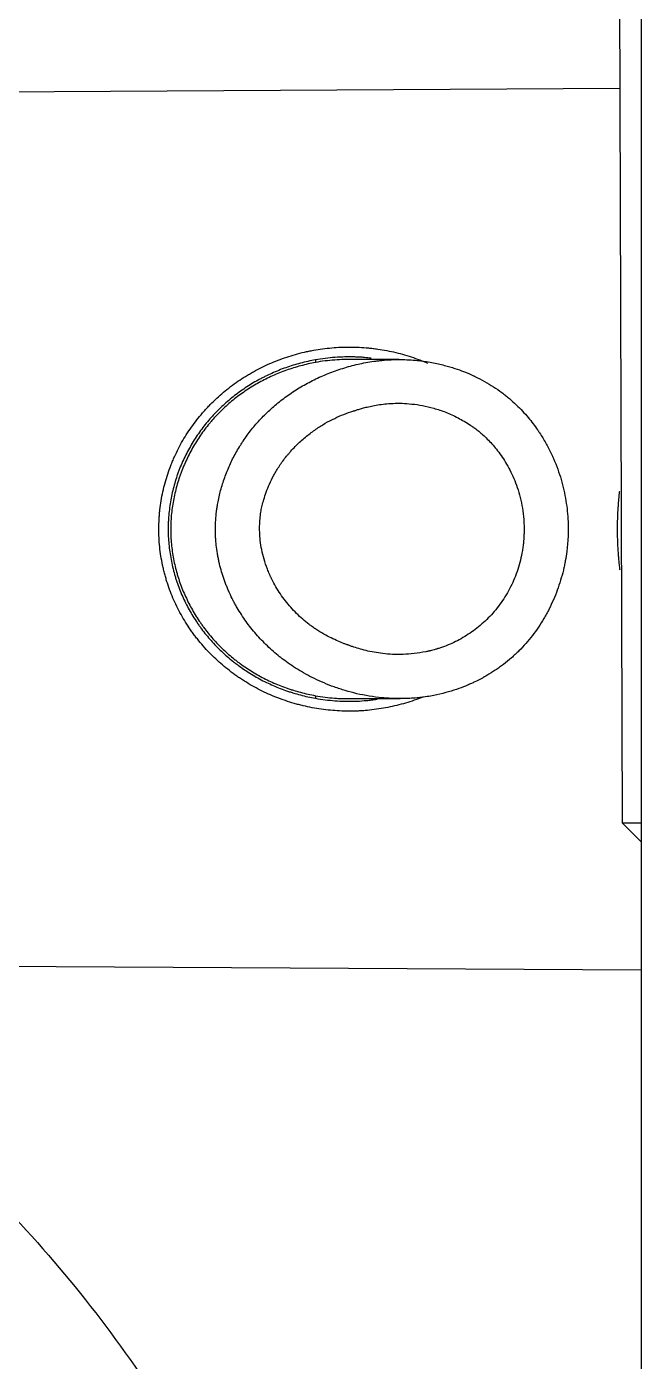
# Model space of a CAD drawing. Header units: millimetres. Extents: x 6110 to 6704, y -2661 to -1821.
# Drawn here: x 6315.16 to 6322.03, y -1893.26 to -1878.35 of the extents above; entities that cross this region are included whole.
import ezdxf

# ---------------------------------------------------------------- set-up
doc = ezdxf.new("R2010")
doc.units = ezdxf.units.MM
doc.header["$LTSCALE"] = 0.1
doc.linetypes.add('HIDDEN2', pattern=[4.7625, 3.175, -1.5875])
doc.layers.add('1', color=4, linetype='HIDDEN2', lineweight=13)

msp = doc.modelspace()

# ---------------------------------------------------------------- linework, layer by layer
at = {"layer": '1', "color": 7, "linetype": 'Continuous', "lineweight": -3}
for p, q in [((6321.758, -1871.626), (6321.812, -1887.239)), ((6322.025, -1876.896), (6322.025, -1971.248)), ((6321.784, -1879.037), (6314.133, -1879.082)), ((6318.384, -1882.069), (6318.384, -1882.098)), ((6319.321, -1882.065), (6318.751, -1882.065)), ((6318.384, -1885.82), (6318.384, -1885.849)), ((6318.759, -1885.853), (6319.329, -1885.853)), ((6321.812, -1887.239), (6322.025, -1887.451)), ((6321.812, -1887.239), (6322.025, -1887.239)), ((6314.133, -1888.837), (6322.025, -1888.883))]:
    msp.add_line(p, q, dxfattribs=at)
for points, knots in [([(6316.676, -1884.362), (6316.662, -1884.294), (6316.651, -1884.226), (6316.637, -1884.089), (6316.634, -1884.021), (6316.635, -1883.918), (6316.636, -1883.883), (6316.638, -1883.832), (6316.64, -1883.814), (6316.643, -1883.78), (6316.644, -1883.763), (6316.654, -1883.676), (6316.665, -1883.608), (6316.694, -1883.475), (6316.712, -1883.409), (6316.745, -1883.312), (6316.756, -1883.279), (6316.775, -1883.232), (6316.781, -1883.216), (6316.795, -1883.184), (6316.801, -1883.168), (6316.837, -1883.09), (6316.868, -1883.03), (6316.936, -1882.912), (6316.973, -1882.856), (6317.052, -1882.746), (6317.094, -1882.694), (6317.151, -1882.63), (6317.162, -1882.617), (6317.185, -1882.593), (6317.221, -1882.556), (6317.257, -1882.521), (6317.331, -1882.452), (6317.382, -1882.409), (6317.489, -1882.327), (6317.545, -1882.289), (6317.617, -1882.244), (6317.632, -1882.236), (6317.661, -1882.218), (6317.676, -1882.21), (6317.721, -1882.185), (6317.751, -1882.169), (6317.842, -1882.124), (6317.904, -1882.097), (6318.03, -1882.048), (6318.095, -1882.027), (6318.193, -1881.999), (6318.227, -1881.99), (6318.277, -1881.979), (6318.302, -1881.973), (6318.327, -1881.968), (6318.344, -1881.965), (6318.353, -1881.963), (6318.43, -1881.949), (6318.498, -1881.94), (6318.634, -1881.928), (6318.703, -1881.925), (6318.84, -1881.926), (6318.908, -1881.929), (6318.994, -1881.937), (6319.011, -1881.939), (6319.046, -1881.943), (6319.063, -1881.946), (6319.114, -1881.953), (6319.148, -1881.959), (6319.249, -1881.978), (6319.316, -1881.994), (6319.446, -1882.032), (6319.511, -1882.054), (6319.594, -1882.087), (6319.615, -1882.095), (6319.635, -1882.104)], [0, 0, 0, 0, 0.044793, 0.044793, 0.089586, 0.089586, 0.111982, 0.111982, 0.12318, 0.12318, 0.134378, 0.134378, 0.179171, 0.179171, 0.223964, 0.223964, 0.246361, 0.246361, 0.257559, 0.257559, 0.268757, 0.268757, 0.31355, 0.31355, 0.358343, 0.358343, 0.403135, 0.403135, 0.414334, 0.414334, 0.425532, 0.447928, 0.447928, 0.492721, 0.492721, 0.537514, 0.537514, 0.548712, 0.548712, 0.55991, 0.55991, 0.582307, 0.582307, 0.6271, 0.6271, 0.671892, 0.671892, 0.694289, 0.694289, 0.705487, 0.711086, 0.711086, 0.716685, 0.716685, 0.761478, 0.761478, 0.806271, 0.806271, 0.851064, 0.851064, 0.862262, 0.862262, 0.87346, 0.87346, 0.895857, 0.895857, 0.940649, 0.940649, 0.985442, 0.985442, 1, 1, 1, 1]), ([(6318.384, -1882.069), (6318.328, -1882.079), (6318.272, -1882.092), (6318.161, -1882.121), (6318.053, -1882.154), (6317.948, -1882.196), (6317.871, -1882.231), (6317.845, -1882.243), (6317.807, -1882.262), (6317.795, -1882.268), (6317.77, -1882.281), (6317.757, -1882.288), (6317.695, -1882.322), (6317.647, -1882.352), (6317.553, -1882.414), (6317.508, -1882.447), (6317.421, -1882.516), (6317.378, -1882.553), (6317.317, -1882.61), (6317.297, -1882.63), (6317.268, -1882.66), (6317.258, -1882.67), (6317.239, -1882.691), (6317.229, -1882.701), (6317.182, -1882.754), (6317.147, -1882.798), (6317.079, -1882.887), (6317.048, -1882.934), (6316.989, -1883.029), (6316.962, -1883.078), (6316.911, -1883.179), (6316.888, -1883.231), (6316.861, -1883.298), (6316.856, -1883.311), (6316.846, -1883.338), (6316.832, -1883.379), (6316.819, -1883.419), (6316.796, -1883.502), (6316.782, -1883.557), (6316.761, -1883.669), (6316.753, -1883.725), (6316.744, -1883.811), (6316.742, -1883.84), (6316.74, -1883.883), (6316.74, -1883.897), (6316.739, -1883.919), (6316.739, -1883.927), (6316.739, -1883.941), (6316.738, -1884.006), (6316.741, -1884.071), (6316.752, -1884.185), (6316.768, -1884.299), (6316.794, -1884.41), (6316.814, -1884.48), (6316.818, -1884.493), (6316.826, -1884.521), (6316.84, -1884.562), (6316.854, -1884.602), (6316.885, -1884.682), (6316.908, -1884.734), (6316.959, -1884.835), (6316.986, -1884.885), (6317.031, -1884.957), (6317.046, -1884.981), (6317.07, -1885.016), (6317.078, -1885.028), (6317.094, -1885.051), (6317.103, -1885.062), (6317.145, -1885.119), (6317.18, -1885.162), (6317.255, -1885.246), (6317.294, -1885.286), (6317.375, -1885.363), (6317.418, -1885.4), (6317.473, -1885.444), (6317.484, -1885.453), (6317.507, -1885.47), (6317.541, -1885.495), (6317.575, -1885.519), (6317.645, -1885.566), (6317.693, -1885.595), (6317.791, -1885.65), (6317.842, -1885.675), (6317.945, -1885.721), (6317.997, -1885.742), (6318.065, -1885.766), (6318.078, -1885.771), (6318.106, -1885.78), (6318.147, -1885.793), (6318.188, -1885.805), (6318.271, -1885.827), (6318.328, -1885.839), (6318.384, -1885.849)], [0, 0, 0, 0, 0.03125, 0.03125, 0.0625, 0.09375, 0.09375, 0.109375, 0.109375, 0.117187, 0.117187, 0.125, 0.125, 0.15625, 0.15625, 0.1875, 0.1875, 0.21875, 0.21875, 0.234375, 0.234375, 0.242187, 0.242187, 0.25, 0.25, 0.28125, 0.28125, 0.3125, 0.3125, 0.34375, 0.34375, 0.375, 0.375, 0.382812, 0.382812, 0.390625, 0.40625, 0.40625, 0.4375, 0.4375, 0.46875, 0.46875, 0.484375, 0.484375, 0.492188, 0.492188, 0.496094, 0.496094, 0.5, 0.53125, 0.53125, 0.5625, 0.59375, 0.59375, 0.601563, 0.601563, 0.609375, 0.625, 0.625, 0.65625, 0.65625, 0.6875, 0.6875, 0.703125, 0.703125, 0.710938, 0.710938, 0.71875, 0.71875, 0.75, 0.75, 0.78125, 0.78125, 0.8125, 0.8125, 0.820313, 0.820313, 0.828125, 0.84375, 0.84375, 0.875, 0.875, 0.90625, 0.90625, 0.9375, 0.9375, 0.945313, 0.945313, 0.953125, 0.96875, 0.96875, 1, 1, 1, 1]), ([(6318.384, -1882.098), (6318.329, -1882.108), (6318.274, -1882.121), (6318.165, -1882.15), (6318.112, -1882.166), (6318.008, -1882.204), (6317.956, -1882.224), (6317.855, -1882.27), (6317.805, -1882.295), (6317.732, -1882.335), (6317.708, -1882.349), (6317.66, -1882.378), (6317.637, -1882.393), (6317.568, -1882.439), (6317.523, -1882.471), (6317.437, -1882.539), (6317.396, -1882.575), (6317.316, -1882.651), (6317.277, -1882.69), (6317.231, -1882.742), (6317.222, -1882.753), (6317.204, -1882.774), (6317.177, -1882.806), (6317.152, -1882.839), (6317.103, -1882.905), (6317.072, -1882.951), (6317.015, -1883.045), (6316.988, -1883.094), (6316.939, -1883.193), (6316.916, -1883.244), (6316.89, -1883.31), (6316.885, -1883.323), (6316.876, -1883.35), (6316.871, -1883.363), (6316.857, -1883.403), (6316.849, -1883.43), (6316.825, -1883.51), (6316.812, -1883.565), (6316.796, -1883.647), (6316.791, -1883.675), (6316.783, -1883.73), (6316.779, -1883.758), (6316.773, -1883.814), (6316.77, -1883.856), (6316.768, -1883.899), (6316.767, -1883.928), (6316.767, -1883.942), (6316.767, -1884.013), (6316.769, -1884.07), (6316.78, -1884.182), (6316.788, -1884.238), (6316.809, -1884.348), (6316.822, -1884.403), (6316.842, -1884.47), (6316.846, -1884.484), (6316.854, -1884.511), (6316.859, -1884.524), (6316.872, -1884.565), (6316.901, -1884.644), (6316.935, -1884.72), (6316.985, -1884.82), (6317.012, -1884.869), (6317.056, -1884.94), (6317.071, -1884.963), (6317.094, -1884.998), (6317.102, -1885.01), (6317.118, -1885.032), (6317.126, -1885.044), (6317.167, -1885.1), (6317.202, -1885.143), (6317.275, -1885.225), (6317.313, -1885.265), (6317.373, -1885.322), (6317.393, -1885.34), (6317.435, -1885.377), (6317.456, -1885.394), (6317.488, -1885.42), (6317.499, -1885.429), (6317.521, -1885.446), (6317.533, -1885.454), (6317.566, -1885.478), (6317.589, -1885.494), (6317.658, -1885.54), (6317.705, -1885.569), (6317.802, -1885.622), (6317.901, -1885.672), (6318.004, -1885.714), (6318.07, -1885.737), (6318.084, -1885.742), (6318.111, -1885.751), (6318.124, -1885.755), (6318.164, -1885.768), (6318.192, -1885.775), (6318.273, -1885.797), (6318.329, -1885.81), (6318.385, -1885.82)], [0, 0, 0, 0, 0.03125, 0.03125, 0.0625, 0.0625, 0.09375, 0.09375, 0.125, 0.125, 0.140625, 0.140625, 0.15625, 0.15625, 0.1875, 0.1875, 0.21875, 0.21875, 0.25, 0.25, 0.257813, 0.257813, 0.265625, 0.28125, 0.28125, 0.3125, 0.3125, 0.34375, 0.34375, 0.375, 0.375, 0.382813, 0.382813, 0.390625, 0.390625, 0.40625, 0.40625, 0.4375, 0.4375, 0.453125, 0.453125, 0.46875, 0.46875, 0.484375, 0.492188, 0.492188, 0.5, 0.5, 0.53125, 0.53125, 0.5625, 0.5625, 0.59375, 0.59375, 0.601563, 0.601563, 0.609375, 0.609375, 0.625, 0.65625, 0.65625, 0.6875, 0.6875, 0.703125, 0.703125, 0.710938, 0.710938, 0.71875, 0.71875, 0.75, 0.75, 0.78125, 0.78125, 0.796875, 0.796875, 0.8125, 0.8125, 0.820313, 0.820313, 0.828125, 0.828125, 0.84375, 0.84375, 0.875, 0.875, 0.90625, 0.9375, 0.9375, 0.945313, 0.945313, 0.953125, 0.953125, 0.96875, 0.96875, 1, 1, 1, 1]), ([(6317.293, -1883.671), (6317.301, -1883.623), (6317.312, -1883.575), (6317.338, -1883.479), (6317.353, -1883.431), (6317.37, -1883.384), (6317.378, -1883.361), (6317.387, -1883.337), (6317.406, -1883.291), (6317.416, -1883.267), (6317.426, -1883.244), (6317.447, -1883.198), (6317.47, -1883.153), (6317.495, -1883.108), (6317.507, -1883.086), (6317.52, -1883.064), (6317.534, -1883.042), (6317.541, -1883.031), (6317.547, -1883.02), (6317.562, -1882.998), (6317.569, -1882.987), (6317.576, -1882.976), (6317.605, -1882.932), (6317.636, -1882.889), (6317.702, -1882.806), (6317.737, -1882.766), (6317.81, -1882.689), (6317.849, -1882.652), (6317.929, -1882.58), (6317.97, -1882.545), (6318.014, -1882.512), (6318.036, -1882.495), (6318.058, -1882.479), (6318.103, -1882.447), (6318.126, -1882.431), (6318.173, -1882.401), (6318.197, -1882.386), (6318.246, -1882.357), (6318.27, -1882.343), (6318.295, -1882.33), (6318.345, -1882.303), (6318.395, -1882.278), (6318.499, -1882.232), (6318.552, -1882.21), (6318.607, -1882.191), (6318.634, -1882.181), (6318.662, -1882.172), (6318.718, -1882.155), (6318.746, -1882.146), (6318.803, -1882.131), (6318.831, -1882.124), (6318.889, -1882.111), (6318.918, -1882.105), (6318.977, -1882.094), (6319.006, -1882.09), (6319.036, -1882.085), (6319.05, -1882.083), (6319.065, -1882.081), (6319.08, -1882.08), (6319.087, -1882.079), (6319.095, -1882.078), (6319.102, -1882.077), (6319.106, -1882.077), (6319.11, -1882.076), (6319.115, -1882.076), (6319.117, -1882.076), (6319.12, -1882.075), (6319.121, -1882.075), (6319.122, -1882.075), (6319.123, -1882.075), (6319.123, -1882.075), (6319.124, -1882.075), (6319.124, -1882.075), (6319.124, -1882.075), (6319.124, -1882.075), (6319.124, -1882.075), (6319.124, -1882.075), (6319.124, -1882.075), (6319.125, -1882.075), (6319.125, -1882.075), (6319.125, -1882.075), (6319.161, -1882.071), (6319.196, -1882.069), (6319.261, -1882.066), (6319.29, -1882.065), (6319.319, -1882.065)], [0, 0, 0, 0, 0.027882, 0.027882, 0.055764, 0.055764, 0.055764, 0.083645, 0.083645, 0.111527, 0.111527, 0.111527, 0.139409, 0.139409, 0.139409, 0.167291, 0.167291, 0.167291, 0.195172, 0.195172, 0.223054, 0.223054, 0.223054, 0.250936, 0.250936, 0.278818, 0.278818, 0.306699, 0.306699, 0.334581, 0.334581, 0.334581, 0.362463, 0.362463, 0.390345, 0.390345, 0.418226, 0.418226, 0.446108, 0.446108, 0.446108, 0.47399, 0.47399, 0.501872, 0.501872, 0.501872, 0.529753, 0.529753, 0.557635, 0.557635, 0.585517, 0.585517, 0.613399, 0.613399, 0.64128, 0.64128, 0.64128, 0.669162, 0.669162, 0.669162, 0.697044, 0.697044, 0.697044, 0.724926, 0.724926, 0.752807, 0.752807, 0.780689, 0.780689, 0.808571, 0.808571, 0.836453, 0.836453, 0.864334, 0.864334, 0.892216, 0.892216, 0.920098, 0.920098, 0.94798, 0.94798, 0.94798, 0.975862, 0.975862, 1, 1, 1, 1]), ([(6319.008, -1882.051), (6318.983, -1882.048), (6318.958, -1882.045), (6318.914, -1882.041), (6318.896, -1882.04), (6318.859, -1882.038), (6318.841, -1882.037), (6318.749, -1882.035), (6318.676, -1882.036), (6318.53, -1882.047), (6318.457, -1882.056), (6318.384, -1882.069)], [0, 0, 0, 0, 0.121266, 0.121266, 0.209139, 0.209139, 0.297013, 0.297013, 0.648506, 0.648506, 1, 1, 1, 1]), ([(6318.752, -1882.065), (6318.737, -1882.065), (6318.722, -1882.065), (6318.671, -1882.066), (6318.635, -1882.068), (6318.527, -1882.076), (6318.456, -1882.085), (6318.384, -1882.098)], [0, 0, 0, 0, 0.12178, 0.12178, 0.41452, 0.41452, 1, 1, 1, 1]), ([(6319.319, -1882.065), (6319.324, -1882.065), (6319.328, -1882.065), (6319.365, -1882.065), (6319.398, -1882.066), (6319.46, -1882.07), (6319.491, -1882.072), (6319.52, -1882.075), (6319.579, -1882.081), (6319.633, -1882.089), (6319.735, -1882.108), (6319.782, -1882.119), (6319.825, -1882.13), (6319.846, -1882.135), (6319.867, -1882.141), (6319.906, -1882.153), (6319.925, -1882.159), (6319.943, -1882.165), (6319.978, -1882.176), (6320.01, -1882.188), (6320.039, -1882.199), (6320.053, -1882.205), (6320.066, -1882.21), (6320.091, -1882.22), (6320.102, -1882.225), (6320.124, -1882.235), (6320.133, -1882.239), (6320.142, -1882.243), (6320.147, -1882.245), (6320.151, -1882.247), (6320.155, -1882.249), (6320.157, -1882.25), (6320.159, -1882.251), (6320.162, -1882.252), (6320.163, -1882.253), (6320.164, -1882.253), (6320.165, -1882.254), (6320.165, -1882.254), (6320.166, -1882.254), (6320.166, -1882.254), (6320.166, -1882.254), (6320.166, -1882.254), (6320.166, -1882.254), (6320.166, -1882.255), (6320.166, -1882.255), (6320.166, -1882.255), (6320.166, -1882.255), (6320.166, -1882.255), (6320.166, -1882.255), (6320.166, -1882.255), (6320.166, -1882.255), (6320.166, -1882.255), (6320.204, -1882.272), (6320.239, -1882.291), (6320.308, -1882.329), (6320.341, -1882.349), (6320.405, -1882.391), (6320.436, -1882.412), (6320.466, -1882.434), (6320.48, -1882.445), (6320.495, -1882.456), (6320.523, -1882.479), (6320.537, -1882.49), (6320.551, -1882.502), (6320.605, -1882.548), (6320.654, -1882.594), (6320.742, -1882.689), (6320.781, -1882.736), (6320.817, -1882.782), (6320.834, -1882.806), (6320.851, -1882.829), (6320.867, -1882.852), (6320.869, -1882.855), (6320.871, -1882.857), (6320.873, -1882.86), (6320.873, -1882.861), (6320.873, -1882.861), (6320.873, -1882.861), (6320.873, -1882.862), (6320.873, -1882.862), (6320.873, -1882.862), (6320.873, -1882.862), (6320.873, -1882.862), (6320.874, -1882.862), (6320.874, -1882.862), (6320.874, -1882.862), (6320.874, -1882.862), (6320.874, -1882.862), (6320.874, -1882.863), (6320.875, -1882.863), (6320.875, -1882.864), (6320.875, -1882.865), (6320.877, -1882.867), (6320.879, -1882.869), (6320.88, -1882.871), (6320.883, -1882.876), (6320.886, -1882.881), (6320.889, -1882.885), (6320.901, -1882.904), (6320.913, -1882.922), (6320.925, -1882.941), (6320.947, -1882.979), (6320.969, -1883.017), (6320.989, -1883.056), (6320.999, -1883.075), (6321.008, -1883.094), (6321.027, -1883.133), (6321.036, -1883.153), (6321.044, -1883.172), (6321.061, -1883.211), (6321.077, -1883.25), (6321.105, -1883.328), (6321.118, -1883.367), (6321.129, -1883.407), (6321.135, -1883.426), (6321.14, -1883.446), (6321.151, -1883.485), (6321.155, -1883.505), (6321.16, -1883.525), (6321.178, -1883.603), (6321.19, -1883.683), (6321.206, -1883.838), (6321.209, -1883.914), (6321.208, -1883.989), (6321.208, -1884.026), (6321.206, -1884.063), (6321.203, -1884.099), (6321.202, -1884.118), (6321.2, -1884.136), (6321.197, -1884.172), (6321.195, -1884.19), (6321.192, -1884.208), (6321.188, -1884.244), (6321.182, -1884.28), (6321.176, -1884.315), (6321.172, -1884.332), (6321.169, -1884.35), (6321.165, -1884.367), (6321.164, -1884.375), (6321.162, -1884.384), (6321.16, -1884.393), (6321.159, -1884.397), (6321.158, -1884.401), (6321.157, -1884.405), (6321.156, -1884.408), (6321.156, -1884.41), (6321.155, -1884.413), (6321.155, -1884.414), (6321.154, -1884.416), (6321.154, -1884.416), (6321.154, -1884.417), (6321.154, -1884.417), (6321.154, -1884.418), (6321.154, -1884.418), (6321.154, -1884.418), (6321.154, -1884.418), (6321.154, -1884.418), (6321.154, -1884.418), (6321.154, -1884.418), (6321.154, -1884.418), (6321.154, -1884.418), (6321.154, -1884.418), (6321.154, -1884.418), (6321.145, -1884.456), (6321.134, -1884.494), (6321.112, -1884.569), (6321.099, -1884.606), (6321.086, -1884.642), (6321.059, -1884.715), (6321.028, -1884.786), (6320.993, -1884.856), (6320.984, -1884.873), (6320.975, -1884.89), (6320.957, -1884.924), (6320.947, -1884.941), (6320.937, -1884.958), (6320.918, -1884.991), (6320.897, -1885.024), (6320.876, -1885.055), (6320.833, -1885.119), (6320.786, -1885.179), (6320.736, -1885.236), (6320.711, -1885.265), (6320.685, -1885.292), (6320.658, -1885.319), (6320.644, -1885.333), (6320.63, -1885.346), (6320.602, -1885.372), (6320.588, -1885.385), (6320.574, -1885.398), (6320.545, -1885.423), (6320.516, -1885.447), (6320.486, -1885.47), (6320.471, -1885.481), (6320.455, -1885.492), (6320.425, -1885.514), (6320.409, -1885.525), (6320.394, -1885.536), (6320.363, -1885.557), (6320.331, -1885.576), (6320.299, -1885.595), (6320.29, -1885.6), (6320.282, -1885.605), (6320.274, -1885.609), (6320.272, -1885.61), (6320.27, -1885.612), (6320.267, -1885.613), (6320.266, -1885.614), (6320.264, -1885.615), (6320.264, -1885.615), (6320.263, -1885.615), (6320.263, -1885.615), (6320.263, -1885.616), (6320.263, -1885.616), (6320.263, -1885.616), (6320.263, -1885.616), (6320.263, -1885.616), (6320.263, -1885.616), (6320.263, -1885.616), (6320.263, -1885.616), (6320.263, -1885.616), (6320.262, -1885.616), (6320.262, -1885.616), (6320.26, -1885.617), (6320.258, -1885.618), (6320.256, -1885.619), (6320.248, -1885.624), (6320.239, -1885.629), (6320.229, -1885.634), (6320.21, -1885.644), (6320.189, -1885.655), (6320.164, -1885.666), (6320.152, -1885.672), (6320.14, -1885.678), (6320.113, -1885.69), (6320.098, -1885.696), (6320.083, -1885.703), (6320.054, -1885.715), (6320.021, -1885.728), (6319.95, -1885.753), (6319.912, -1885.766), (6319.831, -1885.789), (6319.787, -1885.8), (6319.694, -1885.82), (6319.645, -1885.829), (6319.592, -1885.836), (6319.591, -1885.836), (6319.589, -1885.836), (6319.586, -1885.837), (6319.586, -1885.837), (6319.585, -1885.837), (6319.585, -1885.837), (6319.584, -1885.837), (6319.584, -1885.837), (6319.584, -1885.837), (6319.584, -1885.837), (6319.584, -1885.837), (6319.584, -1885.837), (6319.584, -1885.837), (6319.584, -1885.837), (6319.584, -1885.837), (6319.583, -1885.837), (6319.582, -1885.837), (6319.581, -1885.837), (6319.58, -1885.838), (6319.574, -1885.838), (6319.567, -1885.839), (6319.56, -1885.84), (6319.546, -1885.842), (6319.533, -1885.843), (6319.519, -1885.844), (6319.492, -1885.847), (6319.466, -1885.849), (6319.412, -1885.852), (6319.385, -1885.853), (6319.349, -1885.853), (6319.339, -1885.853), (6319.329, -1885.853)], [0, 0, 0, 0, 0.001193, 0.001193, 0.010081, 0.010081, 0.018968, 0.018968, 0.018968, 0.027856, 0.027856, 0.036743, 0.036743, 0.036743, 0.045631, 0.045631, 0.054518, 0.054518, 0.054518, 0.063406, 0.063406, 0.063406, 0.072294, 0.072294, 0.081181, 0.081181, 0.090069, 0.090069, 0.090069, 0.098956, 0.098956, 0.098956, 0.107844, 0.107844, 0.116731, 0.116731, 0.125619, 0.125619, 0.134506, 0.134506, 0.143394, 0.143394, 0.152282, 0.152282, 0.161169, 0.161169, 0.170057, 0.170057, 0.178944, 0.178944, 0.187832, 0.187832, 0.187832, 0.196719, 0.196719, 0.205607, 0.205607, 0.214494, 0.214494, 0.214494, 0.223382, 0.223382, 0.232269, 0.232269, 0.232269, 0.241157, 0.241157, 0.250045, 0.250045, 0.250045, 0.258932, 0.258932, 0.258932, 0.26782, 0.26782, 0.26782, 0.276707, 0.276707, 0.285595, 0.285595, 0.294482, 0.294482, 0.30337, 0.30337, 0.312257, 0.312257, 0.321145, 0.321145, 0.330032, 0.330032, 0.33892, 0.33892, 0.33892, 0.347808, 0.347808, 0.347808, 0.356695, 0.356695, 0.356695, 0.365583, 0.365583, 0.365583, 0.37447, 0.37447, 0.37447, 0.383358, 0.383358, 0.392245, 0.392245, 0.392245, 0.401133, 0.401133, 0.41002, 0.41002, 0.41002, 0.418908, 0.418908, 0.427796, 0.427796, 0.427796, 0.436683, 0.436683, 0.445571, 0.445571, 0.445571, 0.454458, 0.454458, 0.454458, 0.463346, 0.463346, 0.472233, 0.472233, 0.472233, 0.481121, 0.481121, 0.481121, 0.490008, 0.490008, 0.490008, 0.498896, 0.498896, 0.498896, 0.507783, 0.507783, 0.507783, 0.516671, 0.516671, 0.525559, 0.525559, 0.534446, 0.534446, 0.543334, 0.543334, 0.552221, 0.552221, 0.561109, 0.561109, 0.569996, 0.569996, 0.578884, 0.578884, 0.587771, 0.587771, 0.587771, 0.596659, 0.596659, 0.605546, 0.605546, 0.605546, 0.614434, 0.614434, 0.614434, 0.623322, 0.623322, 0.632209, 0.632209, 0.632209, 0.641097, 0.641097, 0.641097, 0.649984, 0.649984, 0.649984, 0.658872, 0.658872, 0.658872, 0.667759, 0.667759, 0.676647, 0.676647, 0.676647, 0.685534, 0.685534, 0.685534, 0.694422, 0.694422, 0.70331, 0.70331, 0.70331, 0.712197, 0.712197, 0.712197, 0.721085, 0.721085, 0.721085, 0.729972, 0.729972, 0.73886, 0.73886, 0.747747, 0.747747, 0.756635, 0.756635, 0.765522, 0.765522, 0.77441, 0.77441, 0.783297, 0.783297, 0.792185, 0.792185, 0.801073, 0.801073, 0.801073, 0.80996, 0.80996, 0.80996, 0.818848, 0.818848, 0.818848, 0.827735, 0.827735, 0.827735, 0.836623, 0.836623, 0.84551, 0.84551, 0.84551, 0.854398, 0.854398, 0.863285, 0.863285, 0.872173, 0.872173, 0.88106, 0.88106, 0.88106, 0.889948, 0.889948, 0.898836, 0.898836, 0.907723, 0.907723, 0.916611, 0.916611, 0.925498, 0.925498, 0.934386, 0.934386, 0.943273, 0.943273, 0.952161, 0.952161, 0.961048, 0.961048, 0.961048, 0.969936, 0.969936, 0.969936, 0.978824, 0.978824, 0.978824, 0.987711, 0.987711, 0.996599, 0.996599, 1, 1, 1, 1]), ([(6317.777, -1883.755), (6317.773, -1883.777), (6317.769, -1883.801), (6317.764, -1883.851), (6317.762, -1883.878), (6317.76, -1883.934), (6317.76, -1883.963), (6317.762, -1884.024), (6317.764, -1884.055), (6317.772, -1884.121), (6317.777, -1884.154), (6317.791, -1884.224), (6317.799, -1884.259), (6317.82, -1884.332), (6317.832, -1884.369), (6317.847, -1884.406), (6317.854, -1884.425), (6317.862, -1884.444), (6317.87, -1884.463), (6317.874, -1884.472), (6317.879, -1884.481), (6317.883, -1884.491), (6317.885, -1884.496), (6317.887, -1884.5), (6317.89, -1884.505), (6317.891, -1884.507), (6317.892, -1884.51), (6317.894, -1884.513), (6317.894, -1884.515), (6317.895, -1884.516), (6317.896, -1884.517), (6317.896, -1884.518), (6317.896, -1884.518), (6317.896, -1884.519), (6317.896, -1884.519), (6317.897, -1884.519), (6317.897, -1884.519), (6317.897, -1884.519), (6317.897, -1884.519), (6317.897, -1884.519), (6317.897, -1884.519), (6317.897, -1884.519), (6317.897, -1884.519), (6317.897, -1884.519), (6317.925, -1884.576), (6317.957, -1884.632), (6318.028, -1884.736), (6318.067, -1884.786), (6318.15, -1884.88), (6318.195, -1884.924), (6318.242, -1884.965), (6318.265, -1884.986), (6318.289, -1885.005), (6318.314, -1885.024), (6318.326, -1885.033), (6318.339, -1885.042), (6318.351, -1885.051), (6318.358, -1885.056), (6318.364, -1885.06), (6318.37, -1885.064), (6318.374, -1885.067), (6318.377, -1885.069), (6318.382, -1885.072), (6318.383, -1885.073), (6318.386, -1885.075), (6318.386, -1885.075), (6318.388, -1885.076), (6318.388, -1885.076), (6318.389, -1885.077), (6318.389, -1885.077), (6318.389, -1885.077), (6318.389, -1885.077), (6318.389, -1885.077), (6318.389, -1885.077), (6318.39, -1885.077), (6318.39, -1885.077), (6318.39, -1885.077), (6318.39, -1885.077), (6318.39, -1885.077), (6318.39, -1885.077), (6318.39, -1885.077), (6318.39, -1885.077), (6318.39, -1885.077), (6318.42, -1885.097), (6318.449, -1885.115), (6318.506, -1885.148), (6318.534, -1885.162), (6318.587, -1885.188), (6318.613, -1885.2), (6318.661, -1885.221), (6318.684, -1885.23), (6318.706, -1885.239), (6318.716, -1885.243), (6318.727, -1885.247), (6318.737, -1885.251), (6318.738, -1885.251), (6318.74, -1885.252), (6318.741, -1885.252), (6318.741, -1885.252), (6318.741, -1885.252), (6318.741, -1885.252), (6318.741, -1885.252), (6318.741, -1885.252), (6318.742, -1885.252), (6318.742, -1885.252), (6318.742, -1885.252), (6318.742, -1885.252), (6318.743, -1885.253), (6318.744, -1885.253), (6318.745, -1885.254), (6318.747, -1885.254), (6318.748, -1885.255), (6318.753, -1885.257), (6318.758, -1885.258), (6318.764, -1885.26), (6318.774, -1885.264), (6318.785, -1885.268), (6318.797, -1885.272), (6318.819, -1885.279), (6318.843, -1885.287), (6318.894, -1885.302), (6318.921, -1885.309), (6318.978, -1885.323), (6319.008, -1885.329), (6319.071, -1885.341), (6319.104, -1885.346), (6319.172, -1885.354), (6319.208, -1885.357), (6319.283, -1885.36), (6319.322, -1885.361), (6319.403, -1885.358), (6319.444, -1885.355), (6319.53, -1885.345), (6319.574, -1885.338), (6319.619, -1885.329), (6319.631, -1885.326), (6319.642, -1885.324), (6319.654, -1885.321), (6319.655, -1885.321), (6319.656, -1885.321), (6319.658, -1885.32), (6319.658, -1885.32), (6319.658, -1885.32), (6319.658, -1885.32), (6319.658, -1885.32), (6319.658, -1885.32), (6319.658, -1885.32), (6319.658, -1885.32), (6319.658, -1885.32), (6319.658, -1885.32), (6319.659, -1885.32), (6319.659, -1885.32), (6319.659, -1885.32), (6319.659, -1885.32), (6319.659, -1885.32), (6319.659, -1885.32), (6319.659, -1885.32), (6319.66, -1885.32), (6319.661, -1885.32), (6319.662, -1885.319), (6319.665, -1885.319), (6319.667, -1885.318), (6319.669, -1885.318), (6319.678, -1885.315), (6319.687, -1885.313), (6319.706, -1885.308), (6319.717, -1885.305), (6319.728, -1885.302), (6319.733, -1885.3), (6319.738, -1885.299), (6319.744, -1885.297), (6319.747, -1885.296), (6319.75, -1885.295), (6319.754, -1885.294), (6319.756, -1885.294), (6319.758, -1885.293), (6319.759, -1885.293), (6319.76, -1885.292), (6319.76, -1885.292), (6319.761, -1885.292), (6319.761, -1885.292), (6319.761, -1885.292), (6319.761, -1885.292), (6319.761, -1885.292), (6319.761, -1885.292), (6319.762, -1885.292), (6319.762, -1885.292), (6319.762, -1885.292), (6319.818, -1885.274), (6319.874, -1885.252), (6319.985, -1885.2), (6320.039, -1885.169), (6320.145, -1885.1), (6320.196, -1885.062), (6320.293, -1884.976), (6320.339, -1884.929), (6320.426, -1884.828), (6320.466, -1884.773), (6320.538, -1884.657), (6320.571, -1884.596), (6320.626, -1884.468), (6320.65, -1884.401), (6320.668, -1884.332), (6320.677, -1884.297), (6320.685, -1884.262), (6320.691, -1884.227), (6320.695, -1884.209), (6320.698, -1884.191), (6320.7, -1884.173), (6320.702, -1884.164), (6320.703, -1884.155), (6320.704, -1884.146), (6320.704, -1884.141), (6320.705, -1884.137), (6320.706, -1884.132), (6320.706, -1884.13), (6320.706, -1884.128), (6320.706, -1884.124), (6320.707, -1884.123), (6320.707, -1884.122), (6320.707, -1884.121), (6320.707, -1884.12), (6320.707, -1884.12), (6320.707, -1884.119), (6320.707, -1884.119), (6320.707, -1884.119), (6320.707, -1884.119), (6320.707, -1884.119), (6320.707, -1884.119), (6320.707, -1884.119), (6320.707, -1884.119), (6320.707, -1884.119), (6320.707, -1884.119), (6320.707, -1884.119), (6320.71, -1884.086), (6320.713, -1884.053), (6320.714, -1884.02), (6320.715, -1884.003), (6320.715, -1883.987), (6320.715, -1883.97), (6320.715, -1883.968), (6320.715, -1883.966), (6320.715, -1883.963), (6320.715, -1883.962), (6320.715, -1883.961), (6320.715, -1883.96), (6320.715, -1883.96), (6320.715, -1883.96), (6320.715, -1883.96), (6320.715, -1883.96), (6320.715, -1883.959), (6320.715, -1883.959), (6320.715, -1883.959), (6320.715, -1883.959), (6320.715, -1883.959), (6320.715, -1883.959), (6320.715, -1883.959), (6320.715, -1883.959), (6320.715, -1883.959), (6320.715, -1883.959), (6320.715, -1883.959), (6320.715, -1883.959), (6320.715, -1883.959), (6320.715, -1883.959), (6320.715, -1883.957), (6320.715, -1883.954), (6320.715, -1883.951), (6320.715, -1883.928), (6320.714, -1883.906), (6320.713, -1883.884), (6320.711, -1883.84), (6320.707, -1883.797), (6320.695, -1883.714), (6320.687, -1883.674), (6320.67, -1883.596), (6320.659, -1883.558), (6320.636, -1883.486), (6320.624, -1883.451), (6320.597, -1883.384), (6320.582, -1883.352), (6320.552, -1883.291), (6320.536, -1883.262), (6320.504, -1883.207), (6320.488, -1883.18), (6320.471, -1883.155), (6320.437, -1883.106), (6320.402, -1883.061), (6320.334, -1882.982), (6320.3, -1882.948), (6320.235, -1882.888), (6320.204, -1882.862), (6320.175, -1882.841), (6320.168, -1882.835), (6320.16, -1882.83), (6320.153, -1882.825), (6320.15, -1882.822), (6320.147, -1882.82), (6320.143, -1882.817), (6320.142, -1882.817), (6320.141, -1882.816), (6320.14, -1882.816), (6320.14, -1882.815), (6320.14, -1882.815), (6320.14, -1882.815), (6320.14, -1882.815), (6320.14, -1882.815), (6320.14, -1882.815), (6320.14, -1882.815), (6320.14, -1882.815), (6320.14, -1882.815), (6320.14, -1882.815), (6320.14, -1882.815), (6320.14, -1882.815), (6320.14, -1882.815), (6320.14, -1882.815), (6320.139, -1882.815), (6320.138, -1882.814), (6320.136, -1882.813), (6320.135, -1882.812), (6320.133, -1882.811), (6320.128, -1882.807), (6320.122, -1882.803), (6320.116, -1882.799), (6320.07, -1882.768), (6320.023, -1882.741), (6319.931, -1882.693), (6319.885, -1882.672), (6319.795, -1882.636), (6319.75, -1882.622), (6319.664, -1882.597), (6319.621, -1882.587), (6319.539, -1882.571), (6319.5, -1882.566), (6319.423, -1882.558), (6319.387, -1882.555), (6319.317, -1882.553), (6319.283, -1882.554), (6319.219, -1882.556), (6319.189, -1882.558), (6319.132, -1882.564), (6319.105, -1882.568), (6319.055, -1882.576), (6319.032, -1882.58), (6318.988, -1882.59), (6318.968, -1882.594), (6318.93, -1882.604), (6318.913, -1882.608), (6318.882, -1882.617), (6318.868, -1882.621), (6318.843, -1882.629), (6318.832, -1882.632), (6318.823, -1882.635), (6318.822, -1882.636), (6318.82, -1882.636), (6318.819, -1882.637), (6318.818, -1882.637), (6318.817, -1882.637), (6318.817, -1882.637), (6318.817, -1882.637), (6318.817, -1882.637), (6318.817, -1882.637), (6318.817, -1882.637), (6318.817, -1882.637), (6318.817, -1882.637), (6318.817, -1882.637), (6318.817, -1882.637), (6318.817, -1882.637), (6318.817, -1882.637), (6318.816, -1882.637), (6318.816, -1882.638), (6318.815, -1882.638), (6318.811, -1882.639), (6318.807, -1882.64), (6318.803, -1882.642), (6318.795, -1882.644), (6318.786, -1882.647), (6318.778, -1882.65), (6318.745, -1882.661), (6318.711, -1882.674), (6318.642, -1882.702), (6318.608, -1882.718), (6318.538, -1882.753), (6318.503, -1882.772), (6318.433, -1882.814), (6318.397, -1882.837), (6318.328, -1882.887), (6318.293, -1882.914), (6318.224, -1882.972), (6318.19, -1883.003), (6318.157, -1883.037), (6318.141, -1883.054), (6318.125, -1883.071), (6318.109, -1883.089), (6318.101, -1883.098), (6318.093, -1883.108), (6318.085, -1883.117), (6318.084, -1883.118), (6318.083, -1883.119), (6318.081, -1883.121), (6318.08, -1883.123), (6318.077, -1883.126), (6318.075, -1883.128), (6318.073, -1883.131), (6318.069, -1883.135), (6318.066, -1883.14), (6318.062, -1883.144), (6318.032, -1883.181), (6318.006, -1883.217), (6317.959, -1883.289), (6317.938, -1883.324), (6317.901, -1883.392), (6317.885, -1883.425), (6317.857, -1883.488), (6317.845, -1883.518), (6317.824, -1883.576), (6317.815, -1883.602), (6317.8, -1883.653), (6317.794, -1883.676), (6317.784, -1883.718), (6317.78, -1883.737), (6317.777, -1883.755)], [0, 0, 0, 0, 0.005405, 0.005405, 0.010811, 0.010811, 0.016216, 0.016216, 0.021622, 0.021622, 0.027027, 0.027027, 0.032432, 0.032432, 0.037838, 0.037838, 0.037838, 0.043243, 0.043243, 0.043243, 0.048649, 0.048649, 0.048649, 0.054054, 0.054054, 0.054054, 0.059459, 0.059459, 0.064865, 0.064865, 0.07027, 0.07027, 0.075676, 0.075676, 0.081081, 0.081081, 0.086486, 0.086486, 0.091892, 0.091892, 0.097297, 0.097297, 0.102703, 0.102703, 0.102703, 0.108108, 0.108108, 0.113514, 0.113514, 0.118919, 0.118919, 0.118919, 0.124324, 0.124324, 0.124324, 0.12973, 0.12973, 0.12973, 0.135135, 0.135135, 0.135135, 0.140541, 0.140541, 0.145946, 0.145946, 0.151351, 0.151351, 0.156757, 0.156757, 0.162162, 0.162162, 0.167568, 0.167568, 0.172973, 0.172973, 0.178378, 0.178378, 0.183784, 0.183784, 0.189189, 0.189189, 0.194595, 0.194595, 0.194595, 0.2, 0.2, 0.205405, 0.205405, 0.210811, 0.210811, 0.216216, 0.216216, 0.216216, 0.221622, 0.221622, 0.221622, 0.227027, 0.227027, 0.232432, 0.232432, 0.237838, 0.237838, 0.243243, 0.243243, 0.248649, 0.248649, 0.254054, 0.254054, 0.259459, 0.259459, 0.264865, 0.264865, 0.264865, 0.27027, 0.27027, 0.27027, 0.275676, 0.275676, 0.275676, 0.281081, 0.281081, 0.286486, 0.286486, 0.291892, 0.291892, 0.297297, 0.297297, 0.302703, 0.302703, 0.308108, 0.308108, 0.313514, 0.313514, 0.318919, 0.318919, 0.318919, 0.324324, 0.324324, 0.324324, 0.32973, 0.32973, 0.335135, 0.335135, 0.340541, 0.340541, 0.345946, 0.345946, 0.351351, 0.351351, 0.356757, 0.356757, 0.362162, 0.362162, 0.367568, 0.367568, 0.372973, 0.372973, 0.378378, 0.378378, 0.383784, 0.383784, 0.389189, 0.389189, 0.389189, 0.394595, 0.394595, 0.4, 0.4, 0.4, 0.405405, 0.405405, 0.405405, 0.410811, 0.410811, 0.416216, 0.416216, 0.421622, 0.421622, 0.427027, 0.427027, 0.432432, 0.432432, 0.437838, 0.437838, 0.443243, 0.443243, 0.448649, 0.448649, 0.448649, 0.454054, 0.454054, 0.459459, 0.459459, 0.464865, 0.464865, 0.47027, 0.47027, 0.475676, 0.475676, 0.481081, 0.481081, 0.486486, 0.486486, 0.486486, 0.491892, 0.491892, 0.491892, 0.497297, 0.497297, 0.497297, 0.502703, 0.502703, 0.502703, 0.508108, 0.508108, 0.508108, 0.513514, 0.513514, 0.518919, 0.518919, 0.524324, 0.524324, 0.52973, 0.52973, 0.535135, 0.535135, 0.540541, 0.540541, 0.545946, 0.545946, 0.551351, 0.551351, 0.556757, 0.556757, 0.556757, 0.562162, 0.562162, 0.562162, 0.567568, 0.567568, 0.567568, 0.572973, 0.572973, 0.578378, 0.578378, 0.583784, 0.583784, 0.589189, 0.589189, 0.594595, 0.594595, 0.6, 0.6, 0.605405, 0.605405, 0.610811, 0.610811, 0.616216, 0.616216, 0.621622, 0.621622, 0.621622, 0.627027, 0.627027, 0.627027, 0.632432, 0.632432, 0.632432, 0.637838, 0.637838, 0.637838, 0.643243, 0.643243, 0.648649, 0.648649, 0.654054, 0.654054, 0.659459, 0.659459, 0.664865, 0.664865, 0.67027, 0.67027, 0.675676, 0.675676, 0.675676, 0.681081, 0.681081, 0.686486, 0.686486, 0.691892, 0.691892, 0.691892, 0.697297, 0.697297, 0.697297, 0.702703, 0.702703, 0.702703, 0.708108, 0.708108, 0.713514, 0.713514, 0.718919, 0.718919, 0.724324, 0.724324, 0.72973, 0.72973, 0.735135, 0.735135, 0.740541, 0.740541, 0.740541, 0.745946, 0.745946, 0.751351, 0.751351, 0.756757, 0.756757, 0.756757, 0.762162, 0.762162, 0.762162, 0.767568, 0.767568, 0.772973, 0.772973, 0.778378, 0.778378, 0.783784, 0.783784, 0.789189, 0.789189, 0.794595, 0.794595, 0.8, 0.8, 0.805405, 0.805405, 0.810811, 0.810811, 0.816216, 0.816216, 0.821622, 0.821622, 0.827027, 0.827027, 0.832432, 0.832432, 0.837838, 0.837838, 0.837838, 0.843243, 0.843243, 0.848649, 0.848649, 0.854054, 0.854054, 0.859459, 0.859459, 0.864865, 0.864865, 0.87027, 0.87027, 0.875676, 0.875676, 0.881081, 0.881081, 0.886486, 0.886486, 0.886486, 0.891892, 0.891892, 0.891892, 0.897297, 0.897297, 0.897297, 0.902703, 0.902703, 0.908108, 0.908108, 0.913514, 0.913514, 0.918919, 0.918919, 0.924324, 0.924324, 0.92973, 0.92973, 0.92973, 0.935135, 0.935135, 0.935135, 0.940541, 0.940541, 0.940541, 0.945946, 0.945946, 0.951351, 0.951351, 0.956757, 0.956757, 0.956757, 0.962162, 0.962162, 0.962162, 0.967568, 0.967568, 0.972973, 0.972973, 0.978378, 0.978378, 0.983784, 0.983784, 0.989189, 0.989189, 0.994595, 0.994595, 1, 1, 1, 1]), ([(6321.759, -1883.959), (6321.759, -1883.955), (6321.76, -1883.945), (6321.76, -1883.93), (6321.76, -1883.916), (6321.76, -1883.901), (6321.76, -1883.887), (6321.76, -1883.872), (6321.761, -1883.858), (6321.761, -1883.843), (6321.762, -1883.829), (6321.762, -1883.814), (6321.763, -1883.8), (6321.764, -1883.785), (6321.764, -1883.771), (6321.765, -1883.756), (6321.766, -1883.741), (6321.767, -1883.727), (6321.768, -1883.712), (6321.769, -1883.698), (6321.77, -1883.683), (6321.771, -1883.668), (6321.772, -1883.654), (6321.773, -1883.639), (6321.774, -1883.624), (6321.776, -1883.61), (6321.777, -1883.595), (6321.779, -1883.58), (6321.78, -1883.566), (6321.782, -1883.551), (6321.783, -1883.54), (6321.784, -1883.535), (6321.784, -1883.534)], [0, 0, 0, 0, 0.033794, 0.067619, 0.101476, 0.135366, 0.169288, 0.203243, 0.237231, 0.271252, 0.305306, 0.339395, 0.373517, 0.407674, 0.441865, 0.476091, 0.510352, 0.544648, 0.57898, 0.613347, 0.647751, 0.68219, 0.716666, 0.751179, 0.785729, 0.820316, 0.85494, 0.889603, 0.924303, 0.959041, 0.993817, 1, 1, 1, 1]), ([(6319.329, -1885.853), (6319.313, -1885.853), (6319.296, -1885.853), (6319.255, -1885.852), (6319.229, -1885.851), (6319.178, -1885.848), (6319.154, -1885.846), (6319.129, -1885.844), (6319.08, -1885.839), (6319.032, -1885.833), (6318.985, -1885.825), (6318.891, -1885.809), (6318.802, -1885.789), (6318.718, -1885.763), (6318.697, -1885.757), (6318.676, -1885.751), (6318.635, -1885.737), (6318.615, -1885.73), (6318.595, -1885.723), (6318.555, -1885.709), (6318.517, -1885.694), (6318.443, -1885.662), (6318.408, -1885.646), (6318.339, -1885.613), (6318.306, -1885.595), (6318.275, -1885.578), (6318.211, -1885.543), (6318.153, -1885.507), (6318.1, -1885.47), (6318.073, -1885.452), (6318.047, -1885.433), (6318.023, -1885.414), (6318.017, -1885.41), (6318.011, -1885.405), (6318.005, -1885.4), (6318.002, -1885.398), (6317.999, -1885.396), (6317.994, -1885.392), (6317.993, -1885.391), (6317.991, -1885.39), (6317.99, -1885.389), (6317.99, -1885.389), (6317.99, -1885.389), (6317.989, -1885.389), (6317.989, -1885.389), (6317.989, -1885.388), (6317.989, -1885.388), (6317.989, -1885.388), (6317.989, -1885.388), (6317.989, -1885.388), (6317.989, -1885.388), (6317.989, -1885.388), (6317.989, -1885.388), (6317.989, -1885.388), (6317.989, -1885.388), (6317.987, -1885.387), (6317.986, -1885.386), (6317.984, -1885.385), (6317.961, -1885.366), (6317.938, -1885.346), (6317.915, -1885.326), (6317.869, -1885.287), (6317.825, -1885.244), (6317.783, -1885.2), (6317.762, -1885.178), (6317.742, -1885.156), (6317.702, -1885.11), (6317.682, -1885.086), (6317.663, -1885.063), (6317.626, -1885.015), (6317.59, -1884.966), (6317.557, -1884.915), (6317.541, -1884.889), (6317.525, -1884.863), (6317.509, -1884.837), (6317.502, -1884.823), (6317.494, -1884.81), (6317.479, -1884.783), (6317.472, -1884.77), (6317.465, -1884.756), (6317.451, -1884.729), (6317.437, -1884.701), (6317.424, -1884.673), (6317.418, -1884.659), (6317.412, -1884.645), (6317.4, -1884.616), (6317.394, -1884.602), (6317.388, -1884.588), (6317.365, -1884.53), (6317.346, -1884.472), (6317.329, -1884.413), (6317.321, -1884.383), (6317.313, -1884.353), (6317.306, -1884.323), (6317.303, -1884.308), (6317.3, -1884.293), (6317.294, -1884.262), (6317.291, -1884.247), (6317.289, -1884.231), (6317.283, -1884.2), (6317.279, -1884.169), (6317.276, -1884.138), (6317.274, -1884.123), (6317.273, -1884.107), (6317.27, -1884.076), (6317.269, -1884.06), (6317.268, -1884.045), (6317.265, -1883.982), (6317.266, -1883.92), (6317.27, -1883.858), (6317.272, -1883.827), (6317.275, -1883.796), (6317.279, -1883.764), (6317.281, -1883.749), (6317.283, -1883.733), (6317.287, -1883.702), (6317.29, -1883.687), (6317.293, -1883.671)], [0, 0, 0, 0, 0.013532, 0.013532, 0.035453, 0.035453, 0.057375, 0.057375, 0.057375, 0.079296, 0.079296, 0.079296, 0.101218, 0.101218, 0.101218, 0.123139, 0.123139, 0.145061, 0.145061, 0.145061, 0.166982, 0.166982, 0.188904, 0.188904, 0.210825, 0.210825, 0.210825, 0.232747, 0.232747, 0.232747, 0.254668, 0.254668, 0.254668, 0.27659, 0.27659, 0.27659, 0.298512, 0.298512, 0.320433, 0.320433, 0.342355, 0.342355, 0.364276, 0.364276, 0.386198, 0.386198, 0.408119, 0.408119, 0.430041, 0.430041, 0.451962, 0.451962, 0.473884, 0.473884, 0.495805, 0.495805, 0.517727, 0.517727, 0.517727, 0.539648, 0.539648, 0.539648, 0.56157, 0.56157, 0.56157, 0.583491, 0.583491, 0.605413, 0.605413, 0.605413, 0.627334, 0.627334, 0.627334, 0.649256, 0.649256, 0.649256, 0.671177, 0.671177, 0.693099, 0.693099, 0.693099, 0.71502, 0.71502, 0.71502, 0.736942, 0.736942, 0.758863, 0.758863, 0.758863, 0.780785, 0.780785, 0.780785, 0.802706, 0.802706, 0.802706, 0.824628, 0.824628, 0.846549, 0.846549, 0.846549, 0.868471, 0.868471, 0.868471, 0.890392, 0.890392, 0.912314, 0.912314, 0.912314, 0.934235, 0.934235, 0.934235, 0.956157, 0.956157, 0.956157, 0.978078, 0.978078, 1, 1, 1, 1]), ([(6321.788, -1884.417), (6321.787, -1884.411), (6321.785, -1884.396), (6321.782, -1884.371), (6321.779, -1884.344), (6321.776, -1884.316), (6321.774, -1884.288), (6321.772, -1884.261), (6321.769, -1884.233), (6321.768, -1884.206), (6321.766, -1884.178), (6321.764, -1884.151), (6321.763, -1884.123), (6321.762, -1884.096), (6321.761, -1884.068), (6321.76, -1884.041), (6321.76, -1884.014), (6321.76, -1883.987), (6321.76, -1883.968), (6321.759, -1883.959)], [0, 0, 0, 0, 0.039499, 0.100463, 0.161296, 0.221999, 0.282573, 0.343021, 0.403343, 0.463541, 0.523617, 0.583571, 0.643407, 0.703124, 0.762726, 0.822212, 0.881586, 0.940848, 1, 1, 1, 1]), ([(6319.572, -1885.84), (6319.569, -1885.842), (6319.565, -1885.843), (6319.497, -1885.87), (6319.432, -1885.891), (6319.301, -1885.928), (6319.235, -1885.944), (6319.101, -1885.968), (6319.033, -1885.978), (6318.947, -1885.986), (6318.921, -1885.988), (6318.895, -1885.989), (6318.878, -1885.99), (6318.869, -1885.991), (6318.826, -1885.993), (6318.791, -1885.993), (6318.688, -1885.993), (6318.551, -1885.986), (6318.415, -1885.967), (6318.314, -1885.948), (6318.28, -1885.941), (6318.23, -1885.929), (6318.214, -1885.925), (6318.188, -1885.918), (6318.18, -1885.916), (6318.163, -1885.911), (6318.089, -1885.89), (6318.016, -1885.865), (6317.889, -1885.816), (6317.828, -1885.788), (6317.707, -1885.727), (6317.648, -1885.694), (6317.576, -1885.648), (6317.561, -1885.639), (6317.533, -1885.62), (6317.491, -1885.591), (6317.45, -1885.561), (6317.37, -1885.499), (6317.319, -1885.456), (6317.221, -1885.364), (6317.174, -1885.316), (6317.108, -1885.239), (6317.086, -1885.213), (6317.054, -1885.173), (6317.044, -1885.16), (6317.023, -1885.133), (6317.013, -1885.119), (6316.964, -1885.05), (6316.928, -1884.993), (6316.861, -1884.876), (6316.83, -1884.815), (6316.775, -1884.691), (6316.751, -1884.628), (6316.724, -1884.546), (6316.719, -1884.529), (6316.71, -1884.496), (6316.7, -1884.463), (6316.69, -1884.421), (6316.684, -1884.395), (6316.68, -1884.379), (6316.678, -1884.37), (6316.676, -1884.362)], [0, 0, 0, 0, 0.003322, 0.003322, 0.058693, 0.058693, 0.114064, 0.114064, 0.169435, 0.169435, 0.183278, 0.190199, 0.190199, 0.197121, 0.197121, 0.224806, 0.224806, 0.280177, 0.335548, 0.335548, 0.363234, 0.363234, 0.377076, 0.377076, 0.383998, 0.383998, 0.390919, 0.44629, 0.44629, 0.501661, 0.501661, 0.557032, 0.557032, 0.570875, 0.570875, 0.584718, 0.612403, 0.612403, 0.667774, 0.667774, 0.723145, 0.723145, 0.750831, 0.750831, 0.764673, 0.764673, 0.778516, 0.778516, 0.833887, 0.833887, 0.889258, 0.889258, 0.944629, 0.944629, 0.958472, 0.958472, 0.972315, 0.986157, 0.993079, 0.993079, 1, 1, 1, 1]), ([(6318.384, -1885.849), (6318.457, -1885.862), (6318.529, -1885.871), (6318.675, -1885.882), (6318.748, -1885.884), (6318.857, -1885.881), (6318.893, -1885.879), (6318.948, -1885.874), (6318.975, -1885.872), (6319.003, -1885.869), (6319.021, -1885.867), (6319.03, -1885.865), (6319.05, -1885.863), (6319.061, -1885.861), (6319.072, -1885.86)], [0, 0, 0, 0, 0.317359, 0.317359, 0.634719, 0.634719, 0.793398, 0.793398, 0.872738, 0.912408, 0.912408, 0.952078, 0.952078, 1, 1, 1, 1]), ([(6318.385, -1885.82), (6318.456, -1885.833), (6318.527, -1885.842), (6318.652, -1885.851), (6318.706, -1885.854), (6318.76, -1885.853)], [0, 0, 0, 0, 0.570939, 0.570939, 1, 1, 1, 1]), ([(6304.204, -1886.874), (6304.484, -1886.878), (6304.759, -1886.889), (6305.3, -1886.926), (6305.565, -1886.952), (6306.087, -1887.015), (6306.342, -1887.053), (6306.843, -1887.14), (6307.088, -1887.189), (6307.568, -1887.297), (6307.802, -1887.356), (6308.259, -1887.483), (6308.482, -1887.55), (6308.917, -1887.692), (6309.129, -1887.767), (6309.438, -1887.883), (6309.591, -1887.943), (6309.765, -1888.014), (6309.851, -1888.05), (6309.894, -1888.068), (6309.915, -1888.077), (6309.926, -1888.081), (6309.931, -1888.084), (6309.934, -1888.085), (6309.935, -1888.085), (6309.936, -1888.086), (6309.936, -1888.086), (6309.937, -1888.086), (6309.937, -1888.086), (6309.937, -1888.086), (6310.176, -1888.188), (6310.645, -1888.403), (6311.322, -1888.756), (6311.971, -1889.136), (6312.591, -1889.542), (6313.181, -1889.972), (6313.741, -1890.423), (6314.095, -1890.735), (6314.352, -1890.974), (6314.479, -1891.095), (6314.623, -1891.237), (6314.695, -1891.309), (6314.73, -1891.344), (6314.748, -1891.362), (6314.757, -1891.371), (6314.761, -1891.376), (6314.763, -1891.378), (6314.765, -1891.379), (6314.765, -1891.38), (6314.765, -1891.38), (6314.765, -1891.38), (6314.766, -1891.38), (6315.117, -1891.738), (6315.448, -1892.111), (6316.067, -1892.883), (6316.356, -1893.282), (6316.89, -1894.102), (6317.136, -1894.522), (6317.47, -1895.165), (6317.576, -1895.382), (6317.727, -1895.709), (6317.8, -1895.873), (6317.882, -1896.066), (6317.922, -1896.163), (6317.942, -1896.211), (6317.952, -1896.235), (6317.957, -1896.247), (6317.959, -1896.253), (6317.96, -1896.256), (6317.961, -1896.258), (6317.961, -1896.259), (6317.961, -1896.259), (6318.144, -1896.711), (6318.304, -1897.173), (6318.578, -1898.109), (6318.693, -1898.585), (6318.874, -1899.545), (6318.941, -1900.03), (6319.028, -1901.006), (6319.047, -1901.496), (6319.042, -1901.987)], [0, 0, 0, 0, 0.03125, 0.03125, 0.0625, 0.0625, 0.09375, 0.09375, 0.125, 0.125, 0.15625, 0.15625, 0.1875, 0.1875, 0.21875, 0.21875, 0.234375, 0.242188, 0.246094, 0.248047, 0.249023, 0.249512, 0.249756, 0.249878, 0.249939, 0.249969, 0.249985, 0.249992, 0.249992, 0.25, 0.25, 0.28125, 0.3125, 0.34375, 0.375, 0.40625, 0.4375, 0.46875, 0.46875, 0.484375, 0.492187, 0.496094, 0.498047, 0.499023, 0.499512, 0.499756, 0.499878, 0.499939, 0.499969, 0.499985, 0.499985, 0.5, 0.5, 0.5625, 0.5625, 0.625, 0.625, 0.6875, 0.6875, 0.71875, 0.71875, 0.734375, 0.742187, 0.746094, 0.748047, 0.749023, 0.749512, 0.749756, 0.749878, 0.749939, 0.749939, 0.75, 0.75, 0.8125, 0.8125, 0.875, 0.875, 0.9375, 0.9375, 1, 1, 1, 1])]:
    msp.add_open_spline(points, degree=3, knots=knots, dxfattribs=at)

doc.saveas('drawing.dxf')
